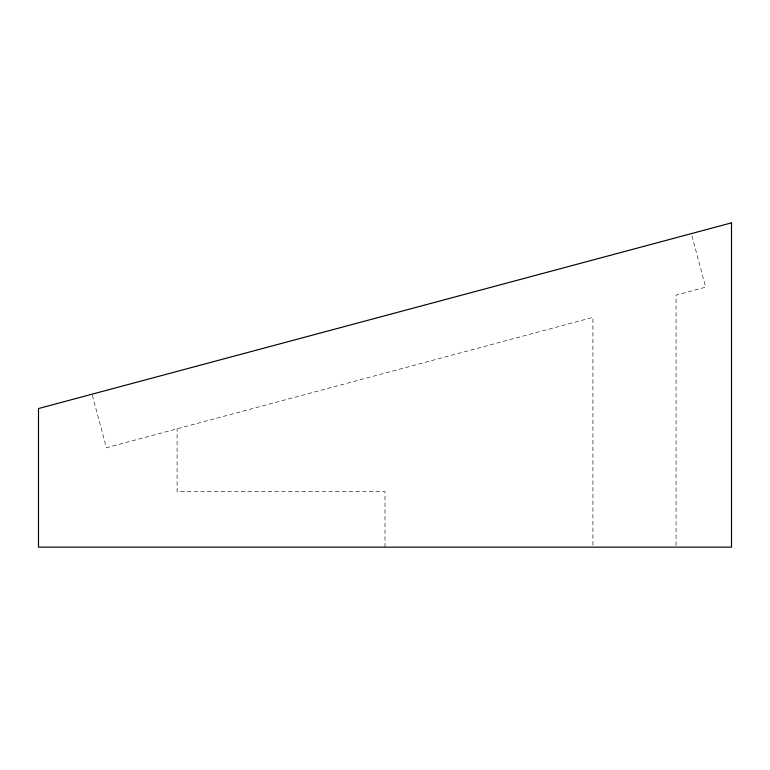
<?xml version="1.0" encoding="UTF-8"?>
<svg xmlns="http://www.w3.org/2000/svg" width="770" height="770" viewBox="0 0 770 770"><rect width="100%" height="100%" fill="white"/><g stroke="black" fill="none" stroke-linecap="round" stroke-linejoin="round"><path stroke-width="0.58" stroke-dasharray="3.85 2.89" d="M691.951 235.899L705.686 287.172L676.06 295.103L676.06 545.94M92.352 395.337L106.404 447.745L592.9 317.384L592.9 547.143M385 547.143L385 491.703L177.1 491.703L177.1 428.803"/><path stroke-width="1.16" d="M731.5 222.857L38.5 408.543L38.5 547.143L731.5 547.143L731.5 222.857"/></g></svg>
